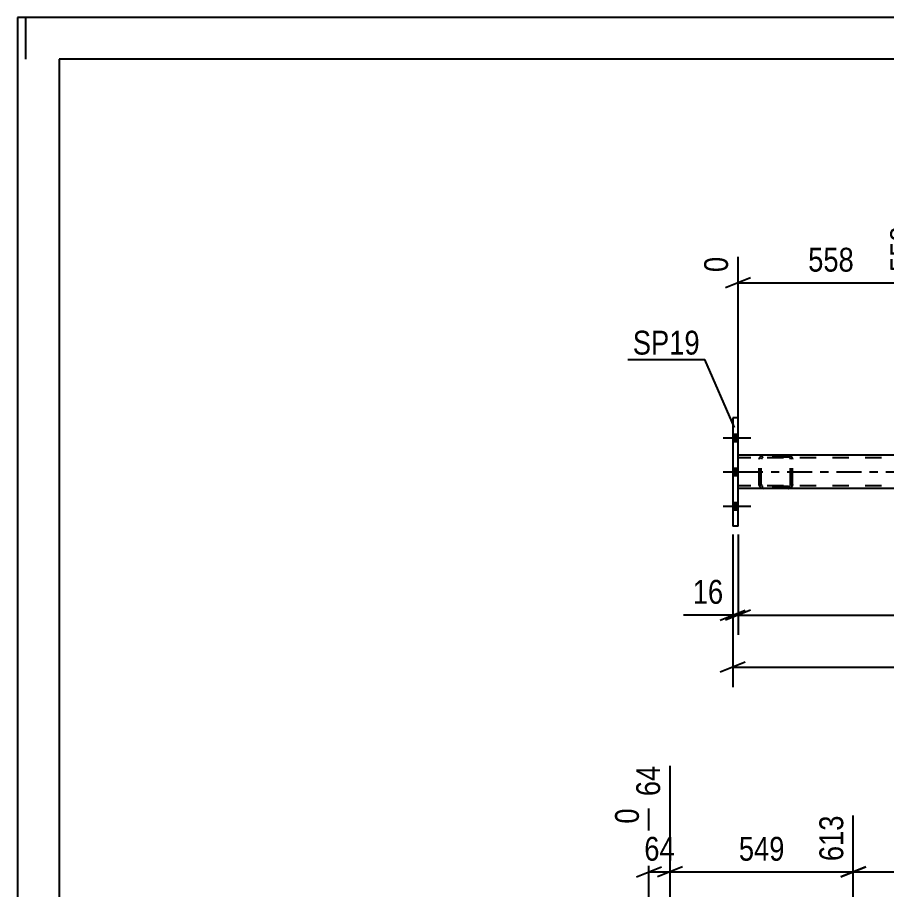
# Model space of a CAD drawing. Header units: millimetres. Extents: x 0 to 841, y 0 to 594.
# Drawn here: x 0 to 104.3, y 489.3 to 594 of the extents above; entities that cross this region are included whole.
import ezdxf

# ---------------------------------------------------------------- set-up
doc = ezdxf.new("R2010")
doc.units = ezdxf.units.MM
doc.linetypes.add('DXK_LINE_DOT2', pattern=[3.9198, 1.9599, -1.9599])
doc.linetypes.add('DXK_LINE_DOT3', pattern=[5.9187, 2.979, -0.9799, 0.9799, -0.9799])
doc.styles.add('Arial Narrow', font='ARIALN.TTF', dxfattribs={"height": 0.2})

# ---------------------------------------------------------------- blocks, each defined once
blk = doc.blocks.new('Unknown-318884321-1135')
at = {"color": 5, "linetype": 'Continuous'}
for p, q in [((841, 594), (0, 594)), ((0, 594), (0, 0)), ((1, 589), (1, 594)), ((836, 589), (5, 589)), ((5, 589), (5, 5))]:
    blk.add_line(p, q, dxfattribs=at)
blk = doc.blocks.new('Bolt-318884321-18971 - 18851')
at = {"linetype": 'Continuous'}
for points in [[(85.85, 543.97), (85.85, 543.09), (86.49, 543.09), (86.49, 543.97)], [(85.85, 543.97), (85.85, 543.09), (86.49, 543.09), (86.49, 543.97)], [(85.85, 543.97), (85.85, 543.09), (86.49, 543.09), (86.49, 543.97)], [(85.85, 539.87), (85.85, 538.99), (86.49, 538.99), (86.49, 539.87)], [(85.85, 539.87), (85.85, 538.99), (86.49, 538.99), (86.49, 539.87)], [(85.85, 535.77), (85.85, 534.89), (86.49, 534.89), (86.49, 535.77)], [(85.85, 535.77), (85.85, 534.89), (86.49, 534.89), (86.49, 535.77)], [(85.85, 535.77), (85.85, 534.89), (86.49, 534.89), (86.49, 535.77)]]:
    blk.add_hatch(color=1, dxfattribs=at).paths.add_polyline_path(points)
at = {"color": 1, "linetype": 'Continuous'}
for p, q in [((84.69, 543.53), (88.01, 543.53)), ((84.69, 543.53), (88.01, 543.53)), ((84.69, 543.53), (88.01, 543.53)), ((85.85, 543.97), (86.49, 543.97)), ((85.85, 543.97), (86.49, 543.97)), ((85.85, 543.97), (86.49, 543.97)), ((85.85, 543.09), (86.49, 543.09)), ((85.85, 543.09), (86.49, 543.09)), ((85.85, 543.09), (86.49, 543.09)), ((84.69, 539.43), (88.01, 539.43)), ((84.69, 539.43), (88.01, 539.43)), ((85.85, 539.87), (86.49, 539.87)), ((85.85, 539.87), (86.49, 539.87)), ((85.85, 538.99), (86.49, 538.99)), ((85.85, 538.99), (86.49, 538.99)), ((84.69, 535.33), (88.01, 535.33)), ((84.69, 535.33), (88.01, 535.33)), ((84.69, 535.33), (88.01, 535.33)), ((85.85, 535.77), (86.49, 535.77)), ((85.85, 535.77), (86.49, 535.77)), ((85.85, 535.77), (86.49, 535.77)), ((85.85, 534.89), (86.49, 534.89)), ((85.85, 534.89), (86.49, 534.89)), ((85.85, 534.89), (86.49, 534.89))]:
    blk.add_line(p, q, dxfattribs=at)
blk = doc.blocks.new('Part-318884321-18870 - 18851')
at = {"color": 2, "linetype": 'Continuous'}
for p, q in [((86.49, 545.93), (85.85, 545.93)), ((85.85, 545.93), (85.85, 532.93)), ((86.49, 532.93), (86.49, 545.93)), ((86.49, 532.93), (85.85, 532.93))]:
    blk.add_line(p, q, dxfattribs=at)
blk = doc.blocks.new('Part-318884321-18950 - 18851')
at = {"color": 7, "linetype": 'DXK_LINE_DOT2'}
for p, q in [((89.52, 541.43), (89.34, 541.4)), ((89.34, 541.4), (89.52, 541.43)), ((92.56, 541.43), (89.52, 541.43)), ((92.75, 541.4), (92.56, 541.43)), ((92.56, 541.43), (92.75, 541.4)), ((89.04, 540.95), (89.08, 541.14)), ((89.07, 541.11), (89.04, 540.95)), ((89.04, 537.91), (89.04, 540.95)), ((89.08, 541.14), (89.07, 541.11)), ((89.3, 541.04), (89.28, 540.95)), ((89.28, 537.91), (89.28, 540.95)), ((89.35, 541.12), (89.3, 541.04)), ((89.43, 541.17), (89.35, 541.12)), ((89.52, 541.19), (89.43, 541.17)), ((92.56, 541.19), (89.52, 541.19)), ((92.65, 541.17), (92.56, 541.19)), ((92.73, 541.12), (92.65, 541.17)), ((92.78, 541.04), (92.73, 541.12)), ((92.8, 540.95), (92.78, 541.04)), ((92.8, 537.91), (92.8, 540.95)), ((93.01, 541.11), (93, 541.14)), ((93, 541.14), (93.04, 540.95)), ((93.04, 540.95), (93.01, 541.11)), ((93.04, 537.91), (93.04, 540.95)), ((89.04, 537.91), (89.05, 537.88)), ((89.08, 537.73), (89.04, 537.91)), ((89.05, 537.88), (89.07, 537.78)), ((89.07, 537.78), (89.08, 537.73)), ((89.28, 537.91), (89.3, 537.82)), ((89.3, 537.82), (89.35, 537.74)), ((89.34, 537.47), (89.51, 537.43)), ((89.52, 537.43), (89.34, 537.47)), ((89.35, 537.74), (89.43, 537.69)), ((89.43, 537.69), (89.52, 537.67)), ((92.56, 537.67), (89.52, 537.67)), ((92.56, 537.67), (92.65, 537.69)), ((92.75, 537.47), (92.56, 537.43)), ((92.58, 537.43), (92.75, 537.47)), ((92.65, 537.69), (92.73, 537.74)), ((92.73, 537.74), (92.78, 537.82)), ((92.78, 537.82), (92.8, 537.91)), ((93.04, 537.91), (93, 537.73)), ((93, 537.73), (93.02, 537.78)), ((93.02, 537.78), (93.04, 537.88)), ((93.04, 537.88), (93.04, 537.91))]:
    blk.add_line(p, q, dxfattribs=at)
at = {"color": 2, "linetype": 'Continuous'}
for p, q in [((89.51, 537.43), (89.52, 537.43)), ((92.56, 537.43), (89.52, 537.43)), ((92.56, 537.43), (92.58, 537.43))]:
    blk.add_line(p, q, dxfattribs=at)
at = {"color": 7, "linetype": 'DXK_LINE_DOT2'}
for centre, start, end in [((89.52, 540.95), 112.5, 157.5), ((89.52, 540.95), 112.5, 157.5), ((92.56, 540.95), 22.5, 67.5), ((92.56, 540.95), 22.5, 67.5), ((89.52, 537.91), 202.5, 247.5), ((89.52, 537.91), 202.5, 247.5), ((92.56, 537.91), 292.5, 337.5)]:
    blk.add_arc(centre, 0.48, start, end, dxfattribs=at)
blk = doc.blocks.new('Part-318884321-18968 - 18851')
at = {"color": 2, "linetype": 'Continuous'}
for p, q in [((135.82, 541.43), (86.49, 541.43)), ((135.82, 537.43), (86.49, 537.43))]:
    blk.add_line(p, q, dxfattribs=at)
at = {"color": 7, "linetype": 'DXK_LINE_DOT2'}
for p, q in [((86.49, 537.43), (86.49, 541.43)), ((750.47, 541.11), (86.49, 541.11)), ((750.47, 537.75), (86.49, 537.75))]:
    blk.add_line(p, q, dxfattribs=at)
at = {"color": 7, "linetype": 'DXK_LINE_DOT3'}
blk.add_line((86.49, 539.43), (750.47, 539.43), dxfattribs=at)
blk = doc.blocks.new('StraightDimension-318884321-23196 - 18851')
at = {"color": 7, "linetype": 'Continuous'}
for p, q in [((108.82, 544.43), (108.82, 568.91)), ((86.49, 542.43), (86.49, 565.26)), ((87.99, 562.73), (84.99, 561.53)), ((107.32, 561.53), (110.32, 562.73)), ((86.49, 562.13), (108.82, 562.13))]:
    blk.add_line(p, q, dxfattribs=at)
at = {"color": 0}
blk.add_wipeout([(100.99, 562.88), (100.99, 567.08), (94.31, 567.08), (94.31, 562.88)], dxfattribs=at)
at = {"color": 3, "style": 'Arial Narrow'}
blk.add_text('558', height=2.863, dxfattribs=at).set_placement((94.91, 563.48))
at = {"color": 0, "linetype": 'Continuous'}
for points in [[(108.22, 569.51), (104.02, 569.51), (104.02, 562.83), (108.22, 562.83)], [(85.89, 565.86), (81.69, 565.86), (81.69, 562.83), (85.89, 562.83)]]:
    blk.add_wipeout(points, dxfattribs=at)
at = {"color": 3, "linetype": 'Continuous', "style": 'Arial Narrow'}
for s, height, p in [('558', 2.863, (107.62, 563.43)), ('0', 2.86, (85.29, 563.43))]:
    blk.add_text(s, height=height, rotation=90.0002, dxfattribs=at).set_placement(p)
blk = doc.blocks.new('StraightDimension-318884321-24099 - 18851')
at = {"color": 7, "linetype": 'Continuous'}
for p, q in [((85.85, 531.93), (85.85, 519.85)), ((86.49, 531.93), (86.49, 519.85)), ((84.35, 521.65), (87.35, 522.85)), ((87.99, 522.85), (84.99, 521.65)), ((85.85, 522.25), (79.94, 522.25)), ((85.85, 522.25), (79.94, 522.25)), ((85.85, 522.25), (86.49, 522.25))]:
    blk.add_line(p, q, dxfattribs=at)
at = {"color": 0}
blk.add_wipeout([(85.32, 523), (85.32, 527.2), (80.46, 527.2), (80.46, 523)], dxfattribs=at)
at = {"color": 3, "style": 'Arial Narrow'}
blk.add_text('16', height=2.863, dxfattribs=at).set_placement((81.06, 523.6))
blk = doc.blocks.new('StraightDimension-318884321-24098 - 18851')
at = {"color": 7, "linetype": 'Continuous'}
for p, q in [((86.49, 531.93), (86.49, 519.85)), ((87.99, 522.85), (84.99, 521.65)), ((86.49, 522.25), (790.7, 522.25))]:
    blk.add_line(p, q, dxfattribs=at)
blk = doc.blocks.new('StraightDimension-318884321-24143 - 18851')
at = {"color": 7, "linetype": 'Continuous'}
for p, q in [((85.85, 531.93), (85.85, 513.59)), ((87.35, 516.59), (84.35, 515.39)), ((85.85, 515.99), (791.34, 515.99))]:
    blk.add_line(p, q, dxfattribs=at)
blk = doc.blocks.new('StraightDimension-318884321-22581 - 3831')
at = {"color": 7, "linetype": 'Continuous'}
for p, q in [((78.34, 455.79), (78.34, 504.16)), ((75.79, 448.39), (75.79, 499.03)), ((74.29, 490.8), (77.29, 492)), ((75.79, 491.4), (78.34, 491.4)), ((79.84, 492), (76.84, 490.8))]:
    blk.add_line(p, q, dxfattribs=at)
at = {"color": 0, "linetype": 'Continuous'}
blk.add_wipeout([(77.74, 504.76), (73.54, 504.76), (73.54, 499.9), (77.74, 499.9)], dxfattribs=at)
at = {"color": 3, "linetype": 'Continuous', "style": 'Arial Narrow'}
blk.add_text('64', height=2.863, rotation=90.0002, dxfattribs=at).set_placement((77.14, 500.5))
at = {"color": 0}
blk.add_wipeout([(79.49, 492.15), (79.49, 496.35), (74.64, 496.35), (74.64, 492.15)], dxfattribs=at)
at = {"color": 3, "style": 'Arial Narrow'}
blk.add_text('64', height=2.863, dxfattribs=at).set_placement((75.24, 492.75))
at = {"color": 0, "linetype": 'Continuous'}
blk.add_wipeout([(75.19, 499.63), (70.99, 499.63), (70.99, 496.6), (75.19, 496.6)], dxfattribs=at)
at = {"color": 3, "linetype": 'Continuous', "style": 'Arial Narrow'}
blk.add_text('0', height=2.86, rotation=90.0002, dxfattribs=at).set_placement((74.59, 497.2))
blk = doc.blocks.new('StraightDimension-318884321-22579 - 3831')
at = {"color": 7, "linetype": 'Continuous'}
for p, q in [((151.4, 456.23), (151.4, 500.01)), ((100.32, 456.23), (100.32, 498.18)), ((101.82, 492), (98.82, 490.8)), ((100.32, 491.4), (151.4, 491.4)), ((149.9, 490.8), (152.9, 492))]:
    blk.add_line(p, q, dxfattribs=at)
at = {"color": 0}
blk.add_wipeout([(130.11, 492.15), (130.11, 496.35), (121.6, 496.35), (121.6, 492.15)], dxfattribs=at)
at = {"color": 3, "style": 'Arial Narrow'}
blk.add_text('1277', height=2.863, dxfattribs=at).set_placement((122.2, 492.75))
at = {"color": 0, "linetype": 'Continuous'}
blk.add_wipeout([(150.8, 500.61), (146.6, 500.61), (146.6, 492.1), (150.8, 492.1)], dxfattribs=at)
at = {"color": 3, "linetype": 'Continuous', "style": 'Arial Narrow'}
blk.add_text('1890', height=2.863, rotation=90.0002, dxfattribs=at).set_placement((150.2, 492.7))
blk = doc.blocks.new('StraightDimension-318884321-22580 - 3831')
at = {"color": 7, "linetype": 'Continuous'}
for p, q in [((78.34, 455.79), (78.34, 504.16)), ((100.32, 456.23), (100.32, 498.18)), ((79.84, 492), (76.84, 490.8)), ((78.34, 491.4), (100.32, 491.4)), ((98.82, 490.8), (101.82, 492))]:
    blk.add_line(p, q, dxfattribs=at)
at = {"color": 0}
blk.add_wipeout([(92.67, 492.15), (92.67, 496.35), (85.99, 496.35), (85.99, 492.15)], dxfattribs=at)
at = {"color": 3, "style": 'Arial Narrow'}
blk.add_text('549', height=2.863, dxfattribs=at).set_placement((86.59, 492.75))
at = {"color": 0, "linetype": 'Continuous'}
blk.add_wipeout([(99.72, 498.78), (95.52, 498.78), (95.52, 492.1), (99.72, 492.1)], dxfattribs=at)
at = {"color": 3, "linetype": 'Continuous', "style": 'Arial Narrow'}
blk.add_text('613', height=2.863, rotation=90.0002, dxfattribs=at).set_placement((99.12, 492.7))
blk = doc.blocks.new('Mark-318884321-23160 - 18851')
at = {"color": 30, "linetype": 'Continuous'}
for p in [(73.26, 552.92), (86.08, 544.77)]:
    blk.add_line(p, (82.5, 552.92), dxfattribs=at)
at = {"color": 0}
blk.add_wipeout([(81.9, 553.52), (81.9, 556.52), (73.86, 556.52), (73.86, 553.52)], dxfattribs=at)
blk.add_wipeout([(81.9, 553.52), (81.9, 556.52), (73.86, 556.52), (73.86, 553.52)], dxfattribs=at)
at = {"color": 3, "style": 'Arial Narrow'}
blk.add_text('SP19', height=2.863, dxfattribs=at).set_placement((73.86, 553.52))

msp = doc.modelspace()

# ---------------------------------------------------------------- block references
for name in ['Unknown-318884321-1135', 'Part-318884321-18870 - 18851', 'Bolt-318884321-18971 - 18851', 'Part-318884321-18968 - 18851', 'Part-318884321-18950 - 18851']:
    msp.add_blockref(name, (0, 0))

# ---------------------------------------------------------------- next in the draw order: block references
for name in ['StraightDimension-318884321-23196 - 18851', 'StraightDimension-318884321-24099 - 18851', 'StraightDimension-318884321-22581 - 3831', 'StraightDimension-318884321-22579 - 3831']:
    msp.add_blockref(name, (0, 0))

# ---------------------------------------------------------------- next in the draw order: block references
for name in ['Mark-318884321-23160 - 18851', 'StraightDimension-318884321-24098 - 18851', 'StraightDimension-318884321-22580 - 3831']:
    msp.add_blockref(name, (0, 0))

# ---------------------------------------------------------------- next in the draw order: block references
msp.add_blockref('StraightDimension-318884321-24143 - 18851', (0, 0))

doc.saveas('drawing.dxf')
